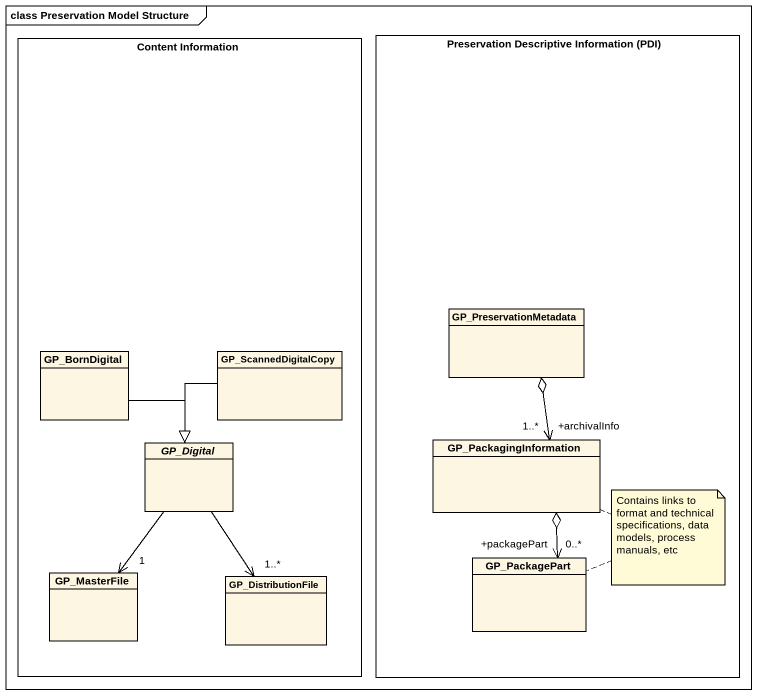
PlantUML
@startuml
mainframe class Preservation Model Structure
hide circle
hide empty members
rectangle "Content Information" as Content_Information {
  class GP_BornDigital
  class GP_ScannedDigitalCopy
  abstract class GP_Digital
  class GP_MasterFile
  class GP_DistributionFile
}
rectangle "Preservation Descriptive Information (PDI)" as Preservation_Descriptive {
  class GP_PreservationMetadata
  class GP_PackagingInformation
  class GP_PackagePart
}
GP_BornDigital --|> GP_Digital
GP_ScannedDigitalCopy --|> GP_Digital
GP_Digital --> "1..*" GP_DistributionFile
GP_PackagingInformation "+archivalInfo\n1..*" <-up-o GP_PreservationMetadata
GP_MasterFile "1" <-up- GP_Digital
GP_PackagePart "+packagePart\n0..*" <-up-o GP_PackagingInformation
note as N1
  Contains links to format and technical specifications, data models, process manuals, etc
end note
N1 .. GP_PackagePart
N1 .. GP_PackagingInformation
@enduml
